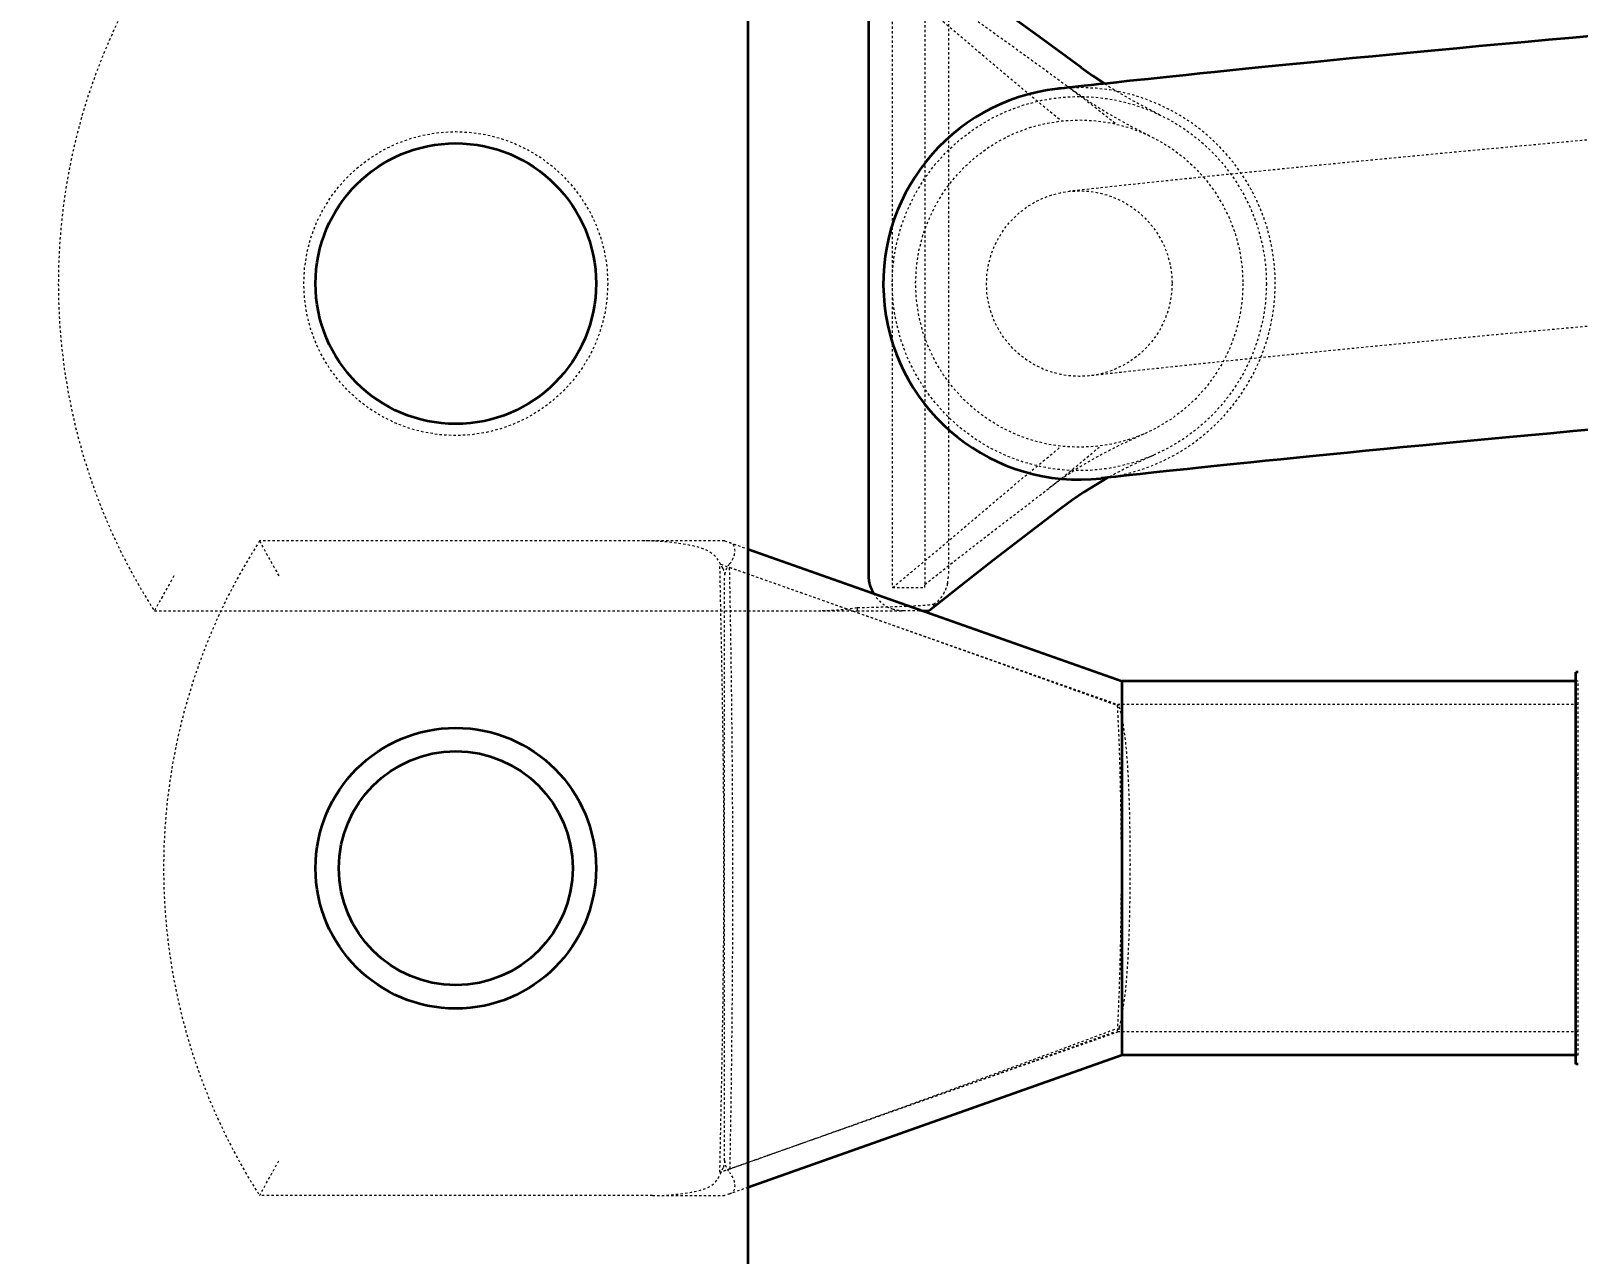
# Model space of a CAD drawing. Header units: millimetres. Extents: x -116965 to 323937, y 291661 to 566926.
# Drawn here: x -19705 to -19638.8, y 315176.2 to 315228.5 of the extents above; entities that cross this region are included whole.
import ezdxf

# ---------------------------------------------------------------- set-up
doc = ezdxf.new("R2010")
doc.units = ezdxf.units.MM
doc.header["$PDMODE"] = 35
doc.linetypes.add('DASHED', pattern=[0.75, 0.5, -0.25])
doc.layers.get('0').update_dxf_attribs({"lineweight": 18})
for name, color, linetype, lineweight in [('Dimensions(Schneider)', 7, 'Continuous', 18), ('Hidden Edges(Schneider)', 7, 'DASHED', 18), ('Visible Edges(Schneider)', 7, 'Continuous', 35)]:
    doc.layers.add(name, color=color, linetype=linetype, lineweight=lineweight)
doc.styles.add('schneder_1', font='micross.ttf')
doc.dimstyles.new('estilo_Schneider', dxfattribs={"dimscale": 4, "dimtxt": 3, "dimasz": 3, "dimexe": 2, "dimexo": 1, "dimgap": 0.3, "dimtad": 1, "dimtoh": 1, "dimrnd": 1e-08, "dimzin": 12, "dimtxsty": 'schneder_1', "dimblk": 'Filled-1', "dimcen": 0.09, "dimdle": 10, "dimclrd": 7, "dimclre": 7, "dimclrt": 7, "dimadec": 1, "dimazin": 3, "dimtfac": 0.5, "dimtdec": 3, "dimtmove": 0, "dimatfit": 3, "dimldrblk": 'Filled-1', "dimfxl": 1, "dimtolj": 1, "dimlwd": 25, "dimlwe": 25, "dimarcsym": 0})

# ---------------------------------------------------------------- blocks, each defined once
blk = doc.blocks.new('Filled-1')
at = {"color": 0}
for p, q in [((0, 0), (-1, 0.1667)), ((-1, 0.1667), (-1, -0.1667)), ((-1, 0), (0, 0)), ((-1, -0.1667), (0, 0))]:
    blk.add_line(p, q, dxfattribs=at)
at = {"color": 0, "flags": 128}
blk.add_lwpolyline([(-1, -0.1667), (0, 0), (-1, 0.1667), (-1, -0.1667)], dxfattribs=at)
at = {"color": 0}
blk.add_solid([(-1, -0.1667), (0, 0), (-1, 0.1667), (-1, -0.1667)], dxfattribs=at)
blk = doc.blocks.new('*D1984')
at = {"layer": 'Defpoints', "color": 0, "linetype": 'Continuous', "lineweight": -3, "transparency": 16777216}
for p in [(-19865.551, 315305.175), (-19602.799, 315305.175), (-19599.799, 315105.175)]:
    blk.add_point(p, dxfattribs=at)
at = {"layer": 'Dimensions(Schneider)', "color": 7, "linetype": 'Continuous', "lineweight": 25, "transparency": 16777216}
for p, q in [((-19606.799, 315305.175), (-19873.551, 315305.175)), ((-19865.551, 315117.175), (-19865.551, 315293.175)), ((-19603.799, 315105.175), (-19873.551, 315105.175))]:
    blk.add_line(p, q, dxfattribs=at)
at = {"layer": 'Dimensions(Schneider)', "color": 7, "linetype": 'Continuous', "lineweight": 25, "transparency": 16777216, "xscale": 12, "yscale": 12, "zscale": 12}
for p, rotation in [((-19865.551, 315305.175), 90), ((-19865.551, 315105.175), 270)]:
    blk.add_blockref('Filled-1', p, dxfattribs=dict(at, rotation=rotation))
at = {"layer": 'Dimensions(Schneider)', "color": 7, "linetype": 'Continuous', "lineweight": 25, "transparency": 16777216, "insert": (-19874.613, 315205.175), "char_height": 12, "attachment_point": 5, "rotation": 90, "style": 'schneder_1'}
blk.add_mtext('\\A1;200 (4M)', dxfattribs=at)

msp = doc.modelspace()

# ---------------------------------------------------------------- linework, layer by layer
at = {"layer": 'Hidden Edges(Schneider)', "ltscale": 0.136498}
msp.add_line((-19668.130312, 315230.675478), (-19668.130312, 315204.675477), dxfattribs=at)
at = {"layer": 'Hidden Edges(Schneider)', "ltscale": 0.135033}
msp.add_line((-19666.730311, 315230.532536), (-19666.730311, 315204.810527), dxfattribs=at)
at = {"layer": 'Hidden Edges(Schneider)', "ltscale": 0.131234}
for p, q in [((-19665.730311, 315230.175478), (-19665.730311, 315205.175478)), ((-19675.298825, 315180.175478), (-19675.298825, 315205.175478))]:
    msp.add_line(p, q, dxfattribs=at)
at = {"layer": 'Hidden Edges(Schneider)', "ltscale": 0.067915}
msp.add_line((-19678.734176, 315206.675478), (-19695.18935, 315206.675478), dxfattribs=at)
at = {"layer": 'Hidden Edges(Schneider)', "ltscale": 0.015362}
msp.add_line((-19675.298826, 315206.675477), (-19678.734176, 315206.675477), dxfattribs=at)
at = {"layer": 'Hidden Edges(Schneider)', "ltscale": 0.002088}
msp.add_line((-19675.298826, 315206.675477), (-19675.089275, 315206.601374), dxfattribs=at)
at = {"layer": 'Hidden Edges(Schneider)', "ltscale": 0.004629}
msp.add_line((-19675.298825, 315206.675478), (-19674.298825, 315206.322536), dxfattribs=at)
at = {"layer": 'Hidden Edges(Schneider)', "ltscale": 3.78582e-05}
msp.add_line((-19675.470336, 315205.675478), (-19675.503689, 315205.675478), dxfattribs=at)
at = {"layer": 'Hidden Edges(Schneider)', "ltscale": 0.001576}
for p, q in [((-19675.470335, 315205.675478), (-19675.087885, 315205.540428)), ((-19666.730311, 315204.675477), (-19666.730311, 315204.810527))]:
    msp.add_line(p, q, dxfattribs=at)
at = {"layer": 'Hidden Edges(Schneider)', "ltscale": 0.002507}
msp.add_line((-19675.470118, 315205.675478), (-19675.470335, 315205.675478), dxfattribs=at)
at = {"layer": 'Hidden Edges(Schneider)', "ltscale": 0.080297}
msp.add_line((-19675.470118, 315205.675478), (-19658.469132, 315199.67513), dxfattribs=at)
at = {"layer": 'Hidden Edges(Schneider)', "ltscale": 4.96941e-05}
msp.add_line((-19668.115968, 315204.675477), (-19668.130312, 315204.675477), dxfattribs=at)
at = {"layer": 'Hidden Edges(Schneider)', "ltscale": 0.005627}
msp.add_line((-19668.115968, 315204.675477), (-19666.730311, 315204.675477), dxfattribs=at)
at = {"layer": 'Hidden Edges(Schneider)', "ltscale": 0.15779}
msp.add_line((-19699.68935, 315203.675478), (-19669.630311, 315203.675478), dxfattribs=at)
at = {"layer": 'Hidden Edges(Schneider)', "ltscale": 0.000492627}
msp.add_line((-19669.630311, 315203.803981), (-19669.630311, 315203.675478), dxfattribs=at)
at = {"layer": 'Hidden Edges(Schneider)', "ltscale": 0.012885}
msp.add_line((-19669.630311, 315203.675478), (-19667.630311, 315203.675478), dxfattribs=at)
at = {"layer": 'Hidden Edges(Schneider)', "ltscale": 0.00263}
msp.add_line((-19666.969852, 315203.675478), (-19667.630311, 315203.675478), dxfattribs=at)
at = {"layer": 'Hidden Edges(Schneider)', "ltscale": 0.000641642}
msp.add_line((-19666.969852, 315203.675478), (-19666.798825, 315203.675478), dxfattribs=at)
at = {"layer": 'Hidden Edges(Schneider)', "ltscale": 0.000313334}
for p, q in [((-19638.798825, 315200.675478), (-19638.898825, 315200.675478)), ((-19638.798825, 315196.644228), (-19638.898825, 315196.644228)), ((-19638.798825, 315188.706728), (-19638.898825, 315188.706728)), ((-19638.798825, 315184.675478), (-19638.898825, 315184.675478))]:
    msp.add_line(p, q, dxfattribs=at)
at = {"layer": 'Hidden Edges(Schneider)', "ltscale": 0.13193}
msp.add_line((-19638.798825, 315184.675478), (-19638.798825, 315200.675478), dxfattribs=at)
at = {"layer": 'Hidden Edges(Schneider)', "ltscale": 0.081212}
msp.add_line((-19638.798825, 315199.675478), (-19658.471121, 315199.675478), dxfattribs=at)
at = {"layer": 'Hidden Edges(Schneider)', "ltscale": 0.081083}
msp.add_line((-19658.468993, 315185.675875), (-19675.470118, 315179.675478), dxfattribs=at)
at = {"layer": 'Hidden Edges(Schneider)', "ltscale": 0.081213}
msp.add_line((-19638.798825, 315185.675478), (-19658.471249, 315185.675478), dxfattribs=at)
at = {"layer": 'Hidden Edges(Schneider)', "ltscale": 3.31775e-05}
msp.add_line((-19675.471468, 315179.675478), (-19675.503689, 315179.675478), dxfattribs=at)
at = {"layer": 'Hidden Edges(Schneider)', "ltscale": 0.004522}
msp.add_line((-19675.471467, 315179.675478), (-19675.470118, 315179.675478), dxfattribs=at)
at = {"layer": 'Hidden Edges(Schneider)', "ltscale": 0.004363}
msp.add_line((-19674.298825, 315179.028419), (-19675.233371, 315178.698579), dxfattribs=at)
at = {"layer": 'Hidden Edges(Schneider)', "ltscale": 0.069351}
msp.add_line((-19678.386731, 315178.675478), (-19695.18935, 315178.675478), dxfattribs=at)
at = {"layer": 'Hidden Edges(Schneider)', "ltscale": 0.01389}
msp.add_line((-19678.38673, 315178.675478), (-19675.298826, 315178.675478), dxfattribs=at)
at = {"layer": 'Hidden Edges(Schneider)', "ltscale": 0.002087}
msp.add_line((-19675.089261, 315178.749477), (-19675.298826, 315178.675478), dxfattribs=at)
at = {"layer": 'Hidden Edges(Schneider)', "ltscale": 0.079251, "flags": 128}
for points in [[(-19660.983153, 315224.69888), (-19661.261334, 315224.926633), (-19661.531272, 315225.148559), (-19661.794359, 315225.365734), (-19662.051983, 315225.579238), (-19662.305521, 315225.790147), (-19662.556339, 315225.99954), (-19662.805798, 315226.20849), (-19663.055253, 315226.41807), (-19663.306054, 315226.629353), (-19663.559553, 315226.843407), (-19663.817103, 315227.0613), (-19664.080063, 315227.284094), (-19664.349804, 315227.512852), (-19664.62771, 315227.748633), (-19664.918399, 315227.995221), (-19665.227497, 315228.257225), (-19665.553055, 315228.532791), (-19665.892984, 315228.819926), (-19666.245201, 315229.116649), (-19666.60761, 315229.420989), (-19666.978084, 315229.730988), (-19667.354447, 315230.044694), (-19667.734471, 315230.360169), (-19668.115866, 315230.675478)], [(-19658.678774, 315185.652075), (-19659.311292, 315185.424322), (-19659.928166, 315185.202395), (-19660.532374, 315184.98522), (-19661.126909, 315184.771716), (-19661.714768, 315184.560805), (-19662.298953, 315184.351413), (-19662.88247, 315184.142463), (-19663.468329, 315183.932882), (-19664.059538, 315183.721598), (-19664.659111, 315183.507544), (-19665.270056, 315183.289652), (-19665.895385, 315183.066857), (-19666.538104, 315182.8381), (-19667.201213, 315182.602319), (-19667.895393, 315182.35573), (-19668.633665, 315182.093727), (-19669.41086, 315181.818162), (-19670.221369, 315181.531027), (-19671.059577, 315181.234304), (-19671.919874, 315180.929964), (-19672.796661, 315180.619966), (-19673.684351, 315180.30626), (-19674.577376, 315179.990786), (-19675.470194, 315179.675478)]]:
    msp.add_lwpolyline(points, dxfattribs=at)
at = {"layer": 'Hidden Edges(Schneider)', "ltscale": 0.079925, "flags": 128}
for points in [[(-19666.730311, 315230.532536), (-19666.263095, 315230.191945), (-19665.816122, 315229.867138), (-19665.388175, 315229.557032), (-19664.97803, 315229.26055), (-19664.584456, 315228.976614), (-19664.206214, 315228.70415), (-19663.842059, 315228.442088), (-19663.490735, 315228.189356), (-19663.150985, 315227.944885), (-19662.821547, 315227.707606), (-19662.50116, 315227.47645), (-19662.188568, 315227.250346), (-19661.882522, 315227.028222), (-19661.581782, 315226.809004), (-19661.285123, 315226.591615), (-19660.991333, 315226.37498), (-19660.699213, 315226.15802), (-19660.407569, 315225.939656), (-19660.115208, 315225.71881), (-19659.820932, 315225.494403), (-19659.523526, 315225.265356), (-19659.221761, 315225.030586), (-19658.914391, 315224.789008), (-19658.600164, 315224.539535)], [(-19675.068447, 315179.818419), (-19674.109916, 315180.15901), (-19673.196911, 315180.483818), (-19672.326421, 315180.793923), (-19671.495437, 315181.090405), (-19670.700957, 315181.374341), (-19669.939977, 315181.646805), (-19669.209499, 315181.908867), (-19668.506529, 315182.161599), (-19667.82807, 315182.40607), (-19667.171132, 315182.643348), (-19666.532723, 315182.874505), (-19665.909852, 315183.100609), (-19665.299517, 315183.322733), (-19664.698722, 315183.541952), (-19664.104451, 315183.75934), (-19663.513696, 315183.975975), (-19662.923431, 315184.192935), (-19662.330636, 315184.411299), (-19661.732287, 315184.632145), (-19661.125364, 315184.856552), (-19660.506853, 315185.085599), (-19659.873759, 315185.320369), (-19659.223081, 315185.561947), (-19658.551852, 315185.811421)]]:
    msp.add_lwpolyline(points, dxfattribs=at)
at = {"layer": 'Hidden Edges(Schneider)', "ltscale": 0.136987, "flags": 128}
msp.add_lwpolyline([(-19567.142365, 315227.644235), (-19569.039491, 315227.639848), (-19570.953591, 315227.626878), (-19572.88316, 315227.605592), (-19574.826768, 315227.576257), (-19576.782945, 315227.539217), (-19578.750241, 315227.494737), (-19580.72717, 315227.443048), (-19582.712243, 315227.384492), (-19584.703973, 315227.319299), (-19586.70089, 315227.247774), (-19588.701508, 315227.170221), (-19590.704339, 315227.08687), (-19592.707894, 315226.997987), (-19594.710667, 315226.903879), (-19596.71119, 315226.804849), (-19598.707917, 315226.701128), (-19600.699399, 315226.593019), (-19602.68409, 315226.480791), (-19604.660542, 315226.364709), (-19606.627209, 315226.245042), (-19608.582623, 315226.122095), (-19610.525258, 315225.996133), (-19612.453587, 315225.867426), (-19614.366143, 315225.736238), (-19616.261418, 315225.602876), (-19618.137887, 315225.467569), (-19619.994042, 315225.330621), (-19621.828378, 315225.192339), (-19623.639376, 315225.052911), (-19625.425551, 315224.912721), (-19627.185376, 315224.771959), (-19628.917344, 315224.630891), (-19630.619939, 315224.489862), (-19632.291653, 315224.349138), (-19633.930981, 315224.208948), (-19635.536397, 315224.069559), (-19637.106393, 315223.931314), (-19638.639462, 315223.794443), (-19640.134089, 315223.659212), (-19641.588767, 315223.525888), (-19643.00196, 315223.394815), (-19644.37218, 315223.266183), (-19645.697902, 315223.140298), (-19646.977599, 315223.017465), (-19648.209784, 315222.897951), (-19649.392922, 315222.781984), (-19650.525506, 315222.66987), (-19651.606009, 315222.561876), (-19652.632935, 315222.458269), (-19653.604758, 315222.359354), (-19654.519971, 315222.265398), (-19655.377038, 315222.176668), (-19656.174472, 315222.093431), (-19656.910737, 315222.015955), (-19657.584317, 315221.944505), (-19658.193705, 315221.879427), (-19658.737386, 315221.820909), (-19659.213841, 315221.769258), (-19659.621547, 315221.724779), (-19659.959004, 315221.6877), (-19660.225203, 315221.658289), (-19660.41838, 315221.636774), (-19660.536101, 315221.623613), (-19660.575879, 315221.61915)], dxfattribs=at)
at = {"layer": 'Hidden Edges(Schneider)', "ltscale": 0.025383, "flags": 128}
msp.add_lwpolyline([(-19660.646548, 315226.118724), (-19659.779209, 315225.508502), (-19658.888488, 315224.949692), (-19657.978773, 315224.436589), (-19657.054451, 315223.963489)], dxfattribs=at)
at = {"layer": 'Hidden Edges(Schneider)', "ltscale": 0.01734, "flags": 128}
msp.add_lwpolyline([(-19659.049759, 315226.226069), (-19658.455014, 315225.855566), (-19657.850007, 315225.505874), (-19656.615043, 315224.861776)], dxfattribs=at)
at = {"layer": 'Hidden Edges(Schneider)', "ltscale": 0.136205, "flags": 128}
msp.add_lwpolyline([(-19567.142365, 315219.706728), (-19569.003117, 315219.702417), (-19570.882619, 315219.689676), (-19572.779286, 315219.668733), (-19574.691556, 315219.639932), (-19576.617863, 315219.603426), (-19578.556607, 315219.559595), (-19580.506223, 315219.50863), (-19582.465184, 315219.450838), (-19584.431928, 315219.386484), (-19586.404889, 315219.315797), (-19588.382523, 315219.239122), (-19590.363305, 315219.156686), (-19592.34565, 315219.068758), (-19594.328034, 315218.975641), (-19596.30893, 315218.877565), (-19598.286774, 315218.774835), (-19600.26006, 315218.66768), (-19602.227223, 315218.556444), (-19604.186719, 315218.441354), (-19606.137059, 315218.322717), (-19608.076661, 315218.200761), (-19610.004018, 315218.075754), (-19611.917603, 315217.948038), (-19613.815892, 315217.817842), (-19615.69732, 315217.685434), (-19617.56038, 315217.551118), (-19619.403565, 315217.415125), (-19621.225312, 315217.277757), (-19623.024104, 315217.139322), (-19624.798434, 315217.000009), (-19626.546758, 315216.860162), (-19628.267548, 315216.720049), (-19629.95929, 315216.579935), (-19631.620448, 315216.44005), (-19633.249505, 315216.300737), (-19634.844945, 315216.162225), (-19636.405223, 315216.024858), (-19637.928841, 315215.888788), (-19639.414256, 315215.754396), (-19640.85995, 315215.621912), (-19642.264397, 315215.49164), (-19643.626092, 315215.363809), (-19644.943497, 315215.238763), (-19646.215089, 315215.116693), (-19647.439359, 315214.997903), (-19648.614772, 315214.8827), (-19649.739812, 315214.771349), (-19650.812953, 315214.664079), (-19651.832688, 315214.561235), (-19652.797482, 315214.463007), (-19653.705819, 315214.369775), (-19654.556172, 315214.281732), (-19655.347035, 315214.199144), (-19656.076873, 315214.122354), (-19656.744168, 315214.051591), (-19657.347415, 315213.987161), (-19657.885068, 315213.929292), (-19658.35563, 315213.878328), (-19658.757565, 315213.834459), (-19659.089358, 315213.79799), (-19659.348939, 315213.769304), (-19659.535096, 315213.74859), (-19659.647229, 315213.73604), (-19659.684747, 315213.731805)], dxfattribs=at)
at = {"layer": 'Hidden Edges(Schneider)', "ltscale": 0.029935, "flags": 128}
msp.add_lwpolyline([(-19657.354843, 315211.249221), (-19658.440771, 315210.749939), (-19659.505549, 315210.189496), (-19660.027321, 315209.88293), (-19660.540585, 315209.556988), (-19661.044264, 315209.210304), (-19661.537286, 315208.841513)], dxfattribs=at)
at = {"layer": 'Hidden Edges(Schneider)', "ltscale": 0.079252, "flags": 128}
for points in [[(-19668.115968, 315204.675477), (-19667.731585, 315204.993745), (-19667.345197, 315205.315035), (-19666.960736, 315205.636071), (-19666.582047, 315205.953553), (-19666.212892, 315206.264177), (-19665.85697, 315206.564618), (-19665.517934, 315206.851536), (-19665.199432, 315207.121583), (-19664.905131, 315207.371403), (-19664.638331, 315207.597993), (-19664.381831, 315207.815824), (-19664.124883, 315208.033911), (-19663.867231, 315208.252343), (-19663.608618, 315208.471225), (-19663.348788, 315208.690649), (-19663.087486, 315208.910712), (-19662.82451, 315209.131473), (-19662.562035, 315209.351016), (-19662.300778, 315209.56868), (-19662.039891, 315209.785126), (-19661.778532, 315210.001021), (-19661.515855, 315210.217031), (-19661.251012, 315210.433825), (-19660.983153, 315210.652076)], [(-19675.47043, 315205.675478), (-19674.570534, 315205.357211), (-19673.662316, 315205.03592), (-19672.75511, 315204.714885), (-19671.858286, 315204.397399), (-19670.981242, 315204.086778), (-19670.133399, 315203.786337), (-19669.32419, 315203.49942), (-19668.563048, 315203.229372), (-19667.859392, 315202.979553), (-19667.221588, 315202.75296), (-19666.608865, 315202.535128), (-19665.995869, 315202.317045), (-19665.382358, 315202.09861), (-19664.768087, 315201.87973), (-19664.152815, 315201.660306), (-19663.536293, 315201.440244), (-19662.918376, 315201.219482), (-19662.304448, 315200.999939), (-19661.696352, 315200.782275), (-19661.092243, 315200.565827), (-19660.490274, 315200.349932), (-19659.888601, 315200.133924), (-19659.285378, 315199.91713), (-19658.678774, 315199.69888)]]:
    msp.add_lwpolyline(points, dxfattribs=at)
at = {"layer": 'Hidden Edges(Schneider)', "ltscale": 0.078553, "flags": 128}
for points in [[(-19666.730311, 315204.810527), (-19666.310001, 315205.14588), (-19665.909157, 315205.463577), (-19665.526475, 315205.764955), (-19665.160637, 315206.05135), (-19664.810311, 315206.324094), (-19664.474146, 315206.584519), (-19664.150777, 315206.833952), (-19663.838822, 315207.073723), (-19663.536886, 315207.305153), (-19663.243567, 315207.529569), (-19662.957457, 315207.748297), (-19662.677153, 315207.962662), (-19662.401265, 315208.173991), (-19662.128418, 315208.383621), (-19661.857268, 315208.59289), (-19661.586496, 315208.803139), (-19661.314813, 315209.015718), (-19661.040954, 315209.231978), (-19660.763662, 315209.453271), (-19660.481679, 315209.680954), (-19660.193735, 315209.916378), (-19659.898542, 315210.160907), (-19659.594796, 315210.415905), (-19659.281194, 315210.682746)], [(-19675.087885, 315205.540428), (-19674.138564, 315205.205076), (-19673.239412, 315204.887378), (-19672.386679, 315204.586), (-19671.576611, 315204.299605), (-19670.805468, 315204.026861), (-19670.06951, 315203.766436), (-19669.36501, 315203.517003), (-19668.688247, 315203.277233), (-19668.035502, 315203.045802), (-19667.403068, 315202.821386), (-19666.78723, 315202.602658), (-19666.184279, 315202.388294), (-19665.590503, 315202.176964), (-19665.002171, 315201.967335), (-19664.415552, 315201.758068), (-19663.826896, 315201.547816), (-19663.23244, 315201.335237), (-19662.628416, 315201.118977), (-19662.011051, 315200.897684), (-19661.376573, 315200.670001), (-19660.721225, 315200.434577), (-19660.041253, 315200.190048), (-19659.332918, 315199.93505), (-19658.592505, 315199.668209)]]:
    msp.add_lwpolyline(points, dxfattribs=at)
at = {"layer": 'Hidden Edges(Schneider)', "ltscale": 0.013864, "flags": 128}
msp.add_lwpolyline([(-19656.958348, 315210.331183), (-19657.944136, 315209.879576), (-19658.908326, 315209.377869)], dxfattribs=at)
at = {"layer": 'Hidden Edges(Schneider)', "ltscale": 0.010357, "flags": 128}
for points in [[(-19694.354116, 315205.175478), (-19694.40633, 315205.267532), (-19694.458291, 315205.359366), (-19694.509851, 315205.450718), (-19694.560863, 315205.54132), (-19694.61117, 315205.630882), (-19694.660599, 315205.719087), (-19694.708998, 315205.805647), (-19694.756204, 315205.890272), (-19694.802009, 315205.972562), (-19694.846193, 315206.052108), (-19694.888589, 315206.128588), (-19694.929025, 315206.201672), (-19694.967334, 315206.271038), (-19695.003344, 315206.336353), (-19695.036747, 315206.39704), (-19695.067298, 315206.452625), (-19695.09484, 315206.502802), (-19695.119211, 315206.547263), (-19695.140263, 315206.585698), (-19695.157749, 315206.61766), (-19695.171472, 315206.642754), (-19695.181357, 315206.660845), (-19695.187342, 315206.671798), (-19695.189349, 315206.675477)], [(-19698.854116, 315205.175477), (-19698.90633, 315205.083423), (-19698.958291, 315204.991589), (-19699.009851, 315204.900237), (-19699.060866, 315204.809635), (-19699.111172, 315204.720074), (-19699.160601, 315204.631868), (-19699.208995, 315204.545308), (-19699.256205, 315204.460684), (-19699.302007, 315204.378393), (-19699.346193, 315204.298847), (-19699.388586, 315204.222368), (-19699.429025, 315204.149283), (-19699.467334, 315204.079917), (-19699.503342, 315204.014602), (-19699.536747, 315203.953915), (-19699.567298, 315203.89833), (-19699.59484, 315203.848153), (-19699.619214, 315203.803693), (-19699.640261, 315203.765257), (-19699.657752, 315203.733295), (-19699.671473, 315203.708201), (-19699.68136, 315203.69011), (-19699.687342, 315203.679157), (-19699.689349, 315203.675478)], [(-19695.189349, 315178.675478), (-19695.187342, 315178.679158), (-19695.181357, 315178.690111), (-19695.171472, 315178.708201), (-19695.157749, 315178.733295), (-19695.140263, 315178.765257), (-19695.119211, 315178.803693), (-19695.09484, 315178.848153), (-19695.067298, 315178.898331), (-19695.036747, 315178.953916), (-19695.003344, 315179.014602), (-19694.967334, 315179.079917), (-19694.929025, 315179.149282), (-19694.888589, 315179.222367), (-19694.846193, 315179.298846), (-19694.802009, 315179.378394), (-19694.756204, 315179.460684), (-19694.708998, 315179.545308), (-19694.660599, 315179.631869), (-19694.61117, 315179.720074), (-19694.560863, 315179.809635), (-19694.509851, 315179.900238), (-19694.458291, 315179.991589), (-19694.40633, 315180.083424), (-19694.354116, 315180.175478)]]:
    msp.add_lwpolyline(points, dxfattribs=at)
at = {"layer": 'Hidden Edges(Schneider)', "ltscale": 0.016651, "flags": 128}
msp.add_lwpolyline([(-19675.377447, 315205.496406), (-19675.433077, 315205.605202), (-19675.488769, 315205.708024), (-19675.546188, 315205.804658), (-19675.607223, 315205.89524), (-19675.679588, 315205.986528), (-19675.770573, 315206.078718), (-19675.885794, 315206.168539), (-19676.023299, 315206.24913), (-19676.171014, 315206.315124), (-19676.325516, 315206.369793), (-19676.484408, 315206.415975), (-19676.64695, 315206.45592), (-19676.811175, 315206.490786), (-19676.977493, 315206.521783), (-19677.148015, 315206.549845), (-19677.3214, 315206.575014), (-19677.496309, 315206.59733), (-19677.671394, 315206.616831), (-19677.845356, 315206.633558), (-19678.020891, 315206.647777), (-19678.199164, 315206.659405), (-19678.378553, 315206.668117), (-19678.557429, 315206.673582), (-19678.734176, 315206.675477)], dxfattribs=at)
at = {"layer": 'Hidden Edges(Schneider)', "ltscale": 0.005951, "flags": 128}
msp.add_lwpolyline([(-19675.086972, 315205.689363), (-19675.051004, 315205.735581), (-19675.01806, 315205.7828), (-19674.988126, 315205.83081), (-19674.961194, 315205.879397), (-19674.93725, 315205.928354), (-19674.916281, 315205.977468), (-19674.898369, 315206.026268), (-19674.88358, 315206.074374), (-19674.871916, 315206.121585), (-19674.863386, 315206.1677), (-19674.857988, 315206.212521), (-19674.85573, 315206.255839), (-19674.856631, 315206.297314), (-19674.860744, 315206.336756), (-19674.868128, 315206.374071), (-19674.878837, 315206.409168), (-19674.89293, 315206.441953), (-19674.910466, 315206.472332), (-19674.931459, 315206.500151), (-19674.955973, 315206.525412), (-19674.98408, 315206.548147), (-19675.01568, 315206.568313), (-19675.050735, 315206.586001), (-19675.089275, 315206.601374)], dxfattribs=at)
at = {"layer": 'Hidden Edges(Schneider)', "ltscale": 0.136498, "flags": 128}
msp.add_lwpolyline([(-19675.50369, 315179.675478), (-19675.480782, 315180.754629), (-19675.458381, 315181.826743), (-19675.436775, 315182.896513), (-19675.416266, 315183.968633), (-19675.397145, 315185.047799), (-19675.37971, 315186.138706), (-19675.364253, 315187.246046), (-19675.351223, 315188.361324), (-19675.341086, 315189.460431), (-19675.333857, 315190.546836), (-19675.329544, 315191.624999), (-19675.328149, 315192.69938), (-19675.329677, 315193.774441), (-19675.334133, 315194.854644), (-19675.34152, 315195.944449), (-19675.351843, 315197.048315), (-19675.364992, 315198.16244), (-19675.380415, 315199.259641), (-19675.397784, 315200.341329), (-19675.416812, 315201.412029), (-19675.437204, 315202.476268), (-19675.458676, 315203.538573), (-19675.480933, 315204.603467), (-19675.50369, 315205.675478)], dxfattribs=at)
at = {"layer": 'Hidden Edges(Schneider)', "ltscale": 0.001288, "flags": 128}
for points in [[(-19675.377447, 315205.496406), (-19675.371208, 315205.483723), (-19675.365202, 315205.470955), (-19675.359434, 315205.458105), (-19675.353908, 315205.445173), (-19675.348625, 315205.43216), (-19675.343587, 315205.419068), (-19675.338802, 315205.405898), (-19675.334269, 315205.392649), (-19675.329995, 315205.379324), (-19675.32598, 315205.365922), (-19675.322229, 315205.352445), (-19675.318746, 315205.338895), (-19675.315534, 315205.325272), (-19675.312604, 315205.311627), (-19675.309963, 315205.297985), (-19675.307605, 315205.284347), (-19675.305533, 315205.270715), (-19675.303742, 315205.257087), (-19675.302231, 315205.243466), (-19675.301, 315205.229852), (-19675.300044, 315205.216246), (-19675.299365, 315205.202646), (-19675.29896, 315205.189056), (-19675.298824, 315205.175478)], [(-19665.765045, 315204.854549), (-19665.762325, 315204.867233), (-19665.759702, 315204.88), (-19665.757178, 315204.892851), (-19665.754756, 315204.905783), (-19665.752437, 315204.918795), (-19665.750223, 315204.931887), (-19665.748115, 315204.945057), (-19665.746116, 315204.958306), (-19665.744227, 315204.971631), (-19665.742451, 315204.985033), (-19665.740787, 315204.998511), (-19665.73924, 315205.01206), (-19665.737809, 315205.025683), (-19665.736503, 315205.039328), (-19665.735322, 315205.05297), (-19665.734267, 315205.066608), (-19665.733337, 315205.080241), (-19665.732532, 315205.093869), (-19665.731852, 315205.107489), (-19665.731296, 315205.121103), (-19665.730864, 315205.13471), (-19665.730556, 315205.148309), (-19665.730372, 315205.161899), (-19665.730311, 315205.175477)]]:
    msp.add_lwpolyline(points, dxfattribs=at)
at = {"layer": 'Hidden Edges(Schneider)', "ltscale": 0.002281, "flags": 128}
msp.add_lwpolyline([(-19675.086972, 315205.689363), (-19675.10169, 315205.671115), (-19675.116073, 315205.652594), (-19675.130102, 315205.633805), (-19675.143749, 315205.61475), (-19675.156993, 315205.595431), (-19675.169811, 315205.575852), (-19675.182199, 315205.555982), (-19675.194153, 315205.535786), (-19675.205638, 315205.515268), (-19675.216619, 315205.494435), (-19675.227067, 315205.473297), (-19675.236944, 315205.451853), (-19675.246219, 315205.430114), (-19675.254859, 315205.408084), (-19675.262827, 315205.385771), (-19675.270094, 315205.363178), (-19675.276622, 315205.340314), (-19675.282382, 315205.317182), (-19675.287334, 315205.29381), (-19675.291426, 315205.270324), (-19675.294637, 315205.246742), (-19675.296952, 315205.223069), (-19675.298354, 315205.199313), (-19675.298826, 315205.175478)], dxfattribs=at)
at = {"layer": 'Hidden Edges(Schneider)', "ltscale": 0.135033, "flags": 128}
msp.add_lwpolyline([(-19675.068447, 315179.818419), (-19675.053503, 315180.63499), (-19675.039069, 315181.472396), (-19675.025265, 315182.330862), (-19675.012209, 315183.210611), (-19675.000016, 315184.111867), (-19674.98881, 315185.034856), (-19674.978706, 315185.979801), (-19674.969823, 315186.946927), (-19674.962279, 315187.936458), (-19674.956197, 315188.948618), (-19674.951689, 315189.983631), (-19674.948878, 315191.041722), (-19674.947881, 315192.123115), (-19674.948816, 315193.228034), (-19674.951803, 315194.356702), (-19674.95696, 315195.509347), (-19674.964406, 315196.686189), (-19674.974257, 315197.887455), (-19674.986636, 315199.113369), (-19675.001656, 315200.364153), (-19675.019442, 315201.640034), (-19675.040025, 315202.937837), (-19675.063013, 315204.242821), (-19675.087885, 315205.540428)], dxfattribs=at)
at = {"layer": 'Hidden Edges(Schneider)', "ltscale": 0.005999, "flags": 128}
msp.add_lwpolyline([(-19665.765045, 315204.854549), (-19665.776035, 315204.807945), (-19665.788316, 315204.762378), (-19665.801818, 315204.717871), (-19665.816469, 315204.674435), (-19665.832199, 315204.63209), (-19665.848936, 315204.590848), (-19665.866609, 315204.55073), (-19665.885149, 315204.511751), (-19665.90449, 315204.473911), (-19665.925295, 315204.43605), (-19665.947974, 315204.397574), (-19665.972455, 315204.358731), (-19665.998667, 315204.319764), (-19666.026541, 315204.280918), (-19666.056004, 315204.242438), (-19666.086986, 315204.204567), (-19666.119415, 315204.167555), (-19666.152039, 315204.13271), (-19666.183852, 315204.100784), (-19666.21485, 315204.071463), (-19666.245033, 315204.044448), (-19666.274394, 315204.019526), (-19666.302981, 315203.996471), (-19666.330874, 315203.975056)], dxfattribs=at)
at = {"layer": 'Hidden Edges(Schneider)', "ltscale": 0.00472, "flags": 128}
msp.add_lwpolyline([(-19668.930753, 315204.427932), (-19668.907494, 315204.388839), (-19668.882608, 315204.349809), (-19668.85621, 315204.311145), (-19668.828343, 315204.272955), (-19668.799049, 315204.235342), (-19668.768365, 315204.198409), (-19668.73633, 315204.162253), (-19668.702985, 315204.126981), (-19668.668376, 315204.092696), (-19668.63268, 315204.059602), (-19668.596044, 315204.027787), (-19668.558576, 315203.997303), (-19668.520387, 315203.96819), (-19668.481587, 315203.940497), (-19668.442285, 315203.914271), (-19668.402593, 315203.889561), (-19668.362711, 315203.86644), (-19668.322909, 315203.844953), (-19668.283332, 315203.825086), (-19668.244127, 315203.806818), (-19668.205582, 315203.790177), (-19668.167955, 315203.775144), (-19668.13137, 315203.76164), (-19668.095948, 315203.749581)], dxfattribs=at)
at = {"layer": 'Hidden Edges(Schneider)', "ltscale": 0.007016, "flags": 128}
msp.add_lwpolyline([(-19669.630241, 315203.803874), (-19669.695638, 315203.793877), (-19669.761393, 315203.784293), (-19669.827434, 315203.775121), (-19669.893687, 315203.766361), (-19669.960079, 315203.758009), (-19670.026537, 315203.750063), (-19670.092986, 315203.742519), (-19670.159356, 315203.735379), (-19670.225571, 315203.728638), (-19670.291559, 315203.722294), (-19670.357352, 315203.716338), (-19670.423613, 315203.710724), (-19670.490397, 315203.705452), (-19670.557615, 315203.700548), (-19670.625178, 315203.696025), (-19670.692998, 315203.691903), (-19670.760986, 315203.6882), (-19670.829054, 315203.684932), (-19670.897113, 315203.682118), (-19670.965074, 315203.679775), (-19671.03285, 315203.677922), (-19671.100351, 315203.676575), (-19671.167489, 315203.675755), (-19671.234176, 315203.675478)], dxfattribs=at)
at = {"layer": 'Hidden Edges(Schneider)', "ltscale": 0.020377, "flags": 128}
msp.add_lwpolyline([(-19666.330874, 315203.975056), (-19666.350815, 315203.96546), (-19666.384356, 315203.956149), (-19666.431071, 315203.947111), (-19666.490534, 315203.938337), (-19666.56232, 315203.929821), (-19666.646005, 315203.92155), (-19666.741161, 315203.913518), (-19666.847364, 315203.905714), (-19666.964188, 315203.89813), (-19667.091207, 315203.890756), (-19667.227996, 315203.883582), (-19667.37413, 315203.876601), (-19667.529183, 315203.869801), (-19667.692737, 315203.863173), (-19667.864301, 315203.856691), (-19668.043066, 315203.850339), (-19668.228182, 315203.844121), (-19668.418796, 315203.838032), (-19668.614059, 315203.832064), (-19668.813119, 315203.826221), (-19669.015125, 315203.820492), (-19669.219226, 315203.814879), (-19669.424572, 315203.809377), (-19669.630311, 315203.803981)], dxfattribs=at)
at = {"layer": 'Hidden Edges(Schneider)', "ltscale": 0.002088, "flags": 128}
msp.add_lwpolyline([(-19667.630311, 315203.675478), (-19667.652004, 315203.675636), (-19667.673655, 315203.676103), (-19667.695263, 315203.676885), (-19667.716823, 315203.677975), (-19667.738332, 315203.679372), (-19667.759773, 315203.681074), (-19667.780978, 315203.683062), (-19667.801895, 315203.685323), (-19667.822519, 315203.687843), (-19667.842848, 315203.690611), (-19667.862879, 315203.693617), (-19667.882607, 315203.696848), (-19667.902029, 315203.700293), (-19667.921142, 315203.703941), (-19667.939943, 315203.707782), (-19667.958428, 315203.711804), (-19667.976598, 315203.715995), (-19667.994483, 315203.720356), (-19668.012092, 315203.724876), (-19668.029424, 315203.729549), (-19668.046476, 315203.734365), (-19668.063249, 315203.739315), (-19668.07974, 315203.744388), (-19668.095948, 315203.749581)], dxfattribs=at)
at = {"layer": 'Hidden Edges(Schneider)', "ltscale": 0.001457, "flags": 128}
msp.add_lwpolyline([(-19666.330874, 315203.975056), (-19666.338441, 315203.961323), (-19666.346182, 315203.947686), (-19666.354095, 315203.934148), (-19666.362178, 315203.920713), (-19666.370429, 315203.907378), (-19666.378847, 315203.894149), (-19666.387429, 315203.881021), (-19666.396175, 315203.868004), (-19666.405082, 315203.855093), (-19666.414148, 315203.842293), (-19666.423373, 315203.829604), (-19666.432753, 315203.817027), (-19666.442289, 315203.804565), (-19666.451976, 315203.792218), (-19666.461815, 315203.779989), (-19666.471802, 315203.76788), (-19666.481938, 315203.755892), (-19666.492219, 315203.744026), (-19666.502643, 315203.732281), (-19666.513211, 315203.720666), (-19666.523918, 315203.709174), (-19666.534764, 315203.697811), (-19666.545748, 315203.686579), (-19666.556866, 315203.675478)], dxfattribs=at)
at = {"layer": 'Hidden Edges(Schneider)', "ltscale": 0.00687, "flags": 128}
msp.add_lwpolyline([(-19658.495329, 315199.632828), (-19658.492979, 315199.640212), (-19658.490658, 315199.646892), (-19658.488368, 315199.652874), (-19658.486108, 315199.658155), (-19658.483879, 315199.662738), (-19658.481681, 315199.666614), (-19658.479515, 315199.669793), (-19658.477381, 315199.672267), (-19658.47528, 315199.674041), (-19658.473212, 315199.675112), (-19658.471178, 315199.675479), (-19658.469178, 315199.67514), (-19658.467212, 315199.674101), (-19658.465281, 315199.672356), (-19658.463386, 315199.669907), (-19658.461526, 315199.66675), (-19658.459702, 315199.662893), (-19658.457915, 315199.658327), (-19658.456166, 315199.653053), (-19658.454454, 315199.647076), (-19658.452781, 315199.640391), (-19658.451145, 315199.633), (-19658.449549, 315199.624898), (-19658.447991, 315199.616091)], dxfattribs=at)
at = {"layer": 'Hidden Edges(Schneider)', "ltscale": 0.107271, "flags": 128}
msp.add_lwpolyline([(-19658.495327, 315185.718167), (-19658.486199, 315185.863278), (-19658.473002, 315186.108798), (-19658.456567, 315186.452186), (-19658.437893, 315186.887345), (-19658.418046, 315187.407227), (-19658.398037, 315188.00608), (-19658.379006, 315188.674275), (-19658.361968, 315189.400057), (-19658.34772, 315190.175259), (-19658.337061, 315190.988755), (-19658.330485, 315191.824989), (-19658.328219, 315192.674329), (-19658.33046, 315193.525722), (-19658.337079, 315194.362227), (-19658.347703, 315195.173712), (-19658.361931, 315195.950351), (-19658.379011, 315196.676803), (-19658.398012, 315197.343581), (-19658.418021, 315197.942969), (-19658.437889, 315198.463666), (-19658.45653, 315198.898137), (-19658.47297, 315199.241469), (-19658.486203, 315199.487739), (-19658.495329, 315199.632828)], dxfattribs=at)
at = {"layer": 'Hidden Edges(Schneider)', "ltscale": 0.007948, "flags": 128}
msp.add_lwpolyline([(-19658.298826, 315199.101734), (-19658.305432, 315199.133413), (-19658.312032, 315199.164226), (-19658.318623, 315199.194171), (-19658.325198, 315199.223246), (-19658.331756, 315199.251439), (-19658.338289, 315199.278746), (-19658.344793, 315199.30516), (-19658.351266, 315199.330683), (-19658.357703, 315199.355309), (-19658.364101, 315199.379041), (-19658.370457, 315199.401872), (-19658.376768, 315199.423804), (-19658.38303, 315199.444835), (-19658.389242, 315199.46496), (-19658.395399, 315199.484181), (-19658.401499, 315199.502494), (-19658.407541, 315199.519896), (-19658.413522, 315199.536388), (-19658.419437, 315199.551966), (-19658.425288, 315199.566629), (-19658.431069, 315199.580376), (-19658.436782, 315199.593203), (-19658.442424, 315199.605107), (-19658.447991, 315199.616091)], dxfattribs=at)
at = {"layer": 'Hidden Edges(Schneider)', "ltscale": 0.065899, "flags": 128}
msp.add_lwpolyline([(-19658.298826, 315186.387467), (-19658.243794, 315186.707337), (-19658.191174, 315187.081017), (-19658.142703, 315187.505414), (-19658.09949, 315187.976443), (-19658.061967, 315188.490257), (-19658.03028, 315189.040561), (-19658.004169, 315189.623245), (-19657.983313, 315190.234424), (-19657.967451, 315190.869013), (-19657.956406, 315191.518387), (-19657.94995, 315192.177637), (-19657.947954, 315192.842266), (-19657.950402, 315193.506837), (-19657.957315, 315194.16223), (-19657.968786, 315194.803435), (-19657.98502, 315195.426079), (-19658.006296, 315196.025315), (-19658.032775, 315196.593021), (-19658.064688, 315197.124702), (-19658.102229, 315197.616812), (-19658.145323, 315198.06504), (-19658.19326, 315198.463662), (-19658.244973, 315198.810015), (-19658.298826, 315199.101734)], dxfattribs=at)
at = {"layer": 'Hidden Edges(Schneider)', "ltscale": 0.00646, "flags": 128}
msp.add_lwpolyline([(-19658.426251, 315185.858129), (-19658.421305, 315185.873394), (-19658.416315, 315185.889259), (-19658.411284, 315185.905723), (-19658.406212, 315185.922785), (-19658.401101, 315185.940443), (-19658.395953, 315185.958697), (-19658.390767, 315185.977543), (-19658.385548, 315185.996982), (-19658.380294, 315186.017013), (-19658.375011, 315186.037633), (-19658.369698, 315186.058841), (-19658.364356, 315186.080636), (-19658.358989, 315186.103017), (-19658.353599, 315186.125982), (-19658.348185, 315186.14953), (-19658.342752, 315186.173659), (-19658.337302, 315186.198369), (-19658.331835, 315186.223656), (-19658.326355, 315186.249522), (-19658.320863, 315186.275964), (-19658.315362, 315186.302981), (-19658.309854, 315186.330571), (-19658.30434, 315186.358734), (-19658.298826, 315186.387467)], dxfattribs=at)
at = {"layer": 'Hidden Edges(Schneider)', "ltscale": 0.00339, "flags": 128}
msp.add_lwpolyline([(-19658.469115, 315185.675833), (-19658.470178, 315185.675567), (-19658.471245, 315185.675478), (-19658.472313, 315185.675566), (-19658.473386, 315185.67583), (-19658.47446, 315185.676271), (-19658.475537, 315185.676888), (-19658.476617, 315185.677683), (-19658.477699, 315185.678654), (-19658.478784, 315185.679801), (-19658.479871, 315185.681125), (-19658.480961, 315185.682625), (-19658.482054, 315185.684302), (-19658.483148, 315185.686155), (-19658.484245, 315185.688184), (-19658.485343, 315185.69039), (-19658.486444, 315185.692772), (-19658.487548, 315185.69533), (-19658.488653, 315185.698064), (-19658.489761, 315185.700974), (-19658.490869, 315185.704061), (-19658.491982, 315185.707323), (-19658.493095, 315185.710762), (-19658.49421, 315185.714376), (-19658.495327, 315185.718167)], dxfattribs=at)
at = {"layer": 'Hidden Edges(Schneider)', "ltscale": 0.006235, "flags": 128}
msp.add_lwpolyline([(-19658.426251, 315185.858129), (-19658.427882, 315185.84394), (-19658.429527, 315185.830315), (-19658.431187, 315185.817254), (-19658.432862, 315185.804759), (-19658.434552, 315185.792832), (-19658.436257, 315185.781475), (-19658.437976, 315185.770686), (-19658.439709, 315185.76047), (-19658.441457, 315185.750826), (-19658.443219, 315185.741756), (-19658.444994, 315185.733264), (-19658.446782, 315185.725355), (-19658.448582, 315185.718028), (-19658.450393, 315185.711285), (-19658.452217, 315185.705123), (-19658.454052, 315185.699544), (-19658.455897, 315185.694546), (-19658.457754, 315185.69013), (-19658.459622, 315185.686295), (-19658.461501, 315185.683042), (-19658.463389, 315185.680368), (-19658.465288, 315185.678276), (-19658.467197, 315185.676765), (-19658.469115, 315185.675833)], dxfattribs=at)
at = {"layer": 'Hidden Edges(Schneider)', "ltscale": 0.015662, "flags": 128}
msp.add_lwpolyline([(-19678.38673, 315178.675478), (-19678.210248, 315178.677395), (-19678.036553, 315178.682768), (-19677.86292, 315178.691278), (-19677.689611, 315178.702756), (-19677.517795, 315178.717027), (-19677.348642, 315178.733917), (-19677.183322, 315178.753253), (-19677.023007, 315178.774859), (-19676.868867, 315178.798563), (-19676.722073, 315178.824189), (-19676.583795, 315178.851563), (-19676.454062, 315178.880791), (-19676.326668, 315178.913865), (-19676.202411, 315178.951794), (-19676.081936, 315178.996181), (-19675.967066, 315179.04891), (-19675.860488, 315179.11188), (-19675.764844, 315179.186388), (-19675.681693, 315179.27209), (-19675.608291, 315179.370408), (-19675.54279, 315179.480084), (-19675.482148, 315179.600507), (-19675.423118, 315179.73133), (-19675.36246, 315179.872204)], dxfattribs=at)
at = {"layer": 'Hidden Edges(Schneider)', "ltscale": 0.001667, "flags": 128}
msp.add_lwpolyline([(-19675.068447, 315179.818419), (-19675.085165, 315179.812502), (-19675.10189, 315179.806582), (-19675.118622, 315179.800658), (-19675.135359, 315179.794731), (-19675.152103, 315179.7888), (-19675.168855, 315179.782867), (-19675.185611, 315179.77693), (-19675.202374, 315179.77099), (-19675.219144, 315179.765046), (-19675.235919, 315179.759099), (-19675.252704, 315179.753148), (-19675.269491, 315179.747195), (-19675.286288, 315179.741238), (-19675.303089, 315179.735277), (-19675.319897, 315179.729313), (-19675.336713, 315179.723345), (-19675.353534, 315179.717374), (-19675.370364, 315179.7114), (-19675.387198, 315179.705422), (-19675.404038, 315179.69944), (-19675.420887, 315179.693455), (-19675.437741, 315179.687466), (-19675.454602, 315179.681474), (-19675.471467, 315179.675478)], dxfattribs=at)
at = {"layer": 'Hidden Edges(Schneider)', "ltscale": 0.001198, "flags": 128}
msp.add_lwpolyline([(-19675.298826, 315180.175478), (-19675.298943, 315180.16221), (-19675.299293, 315180.148985), (-19675.29988, 315180.135803), (-19675.300695, 315180.122664), (-19675.301742, 315180.109568), (-19675.303017, 315180.096516), (-19675.304522, 315180.083509), (-19675.30625, 315180.070546), (-19675.308205, 315180.057629), (-19675.310385, 315180.044757), (-19675.312783, 315180.031931), (-19675.315406, 315180.019152), (-19675.318245, 315180.00642), (-19675.321302, 315179.993738), (-19675.324566, 315179.981142), (-19675.32803, 315179.968645), (-19675.33169, 315179.956246), (-19675.33554, 315179.943946), (-19675.339579, 315179.931744), (-19675.343801, 315179.919641), (-19675.348205, 315179.907635), (-19675.352785, 315179.895727), (-19675.357539, 315179.883917), (-19675.36246, 315179.872204)], dxfattribs=at)
at = {"layer": 'Hidden Edges(Schneider)', "ltscale": 0.002282, "flags": 128}
msp.add_lwpolyline([(-19675.298826, 315180.175478), (-19675.298368, 315180.151994), (-19675.297007, 315180.12857), (-19675.294754, 315180.105208), (-19675.291623, 315180.081913), (-19675.28763, 315180.058691), (-19675.282811, 315180.035642), (-19675.277206, 315180.012842), (-19675.270852, 315179.990297), (-19675.263781, 315179.968014), (-19675.25602, 315179.945998), (-19675.247604, 315179.924255), (-19675.238568, 315179.902791), (-19675.228938, 315179.881613), (-19675.218751, 315179.860725), (-19675.208036, 315179.840134), (-19675.196828, 315179.819847), (-19675.185096, 315179.799769), (-19675.172777, 315179.779768), (-19675.159876, 315179.759846), (-19675.146403, 315179.740007), (-19675.132362, 315179.720253), (-19675.117764, 315179.700586), (-19675.102615, 315179.681011), (-19675.086922, 315179.661529)], dxfattribs=at)
at = {"layer": 'Hidden Edges(Schneider)', "ltscale": 0.005953, "flags": 128}
msp.add_lwpolyline([(-19675.089261, 315178.749477), (-19675.050699, 315178.764837), (-19675.015714, 315178.782461), (-19674.984249, 315178.802477), (-19674.956259, 315178.825009), (-19674.931695, 315178.850186), (-19674.910604, 315178.877979), (-19674.893033, 315178.908237), (-19674.878904, 315178.940906), (-19674.868151, 315178.975936), (-19674.860701, 315179.013272), (-19674.85649, 315179.052817), (-19674.855491, 315179.094276), (-19674.857685, 315179.137457), (-19674.863052, 315179.182185), (-19674.871573, 315179.228286), (-19674.883229, 315179.275583), (-19674.897992, 315179.323825), (-19674.915838, 315179.372612), (-19674.936778, 315179.421711), (-19674.960822, 315179.470895), (-19674.987904, 315179.519784), (-19675.017943, 315179.567987), (-19675.050947, 315179.615303), (-19675.086922, 315179.661529)], dxfattribs=at)
at = {"layer": 'Hidden Edges(Schneider)', "ltscale": 0.13193}
msp.add_circle((-19660.130311, 315217.675478), 8, dxfattribs=at)
at = {"layer": 'Hidden Edges(Schneider)', "ltscale": 0.153919}
msp.add_circle((-19660.130311, 315217.675478), 7, dxfattribs=at)
at = {"layer": 'Hidden Edges(Schneider)', "ltscale": 0.142925}
msp.add_circle((-19686.798825, 315217.675478), 6.5, dxfattribs=at)
at = {"layer": 'Hidden Edges(Schneider)', "ltscale": 0.1309}
msp.add_circle((-19660.130311, 315217.675478), 3.96875, dxfattribs=at)
at = {"layer": 'Hidden Edges(Schneider)', "ltscale": 0.155284}
for centre in [(-19677.896759, 315217.675478), (-19673.396759, 315192.675478)]:
    msp.add_arc(centre, 25.902066, 147.28249231, 212.71750769, dxfattribs=at)
at = {"layer": 'Hidden Edges(Schneider)', "ltscale": 0.13823}
msp.add_arc((-19660.130311, 315217.675478), 8.382, 276.4461538, 96.44615465, dxfattribs=at)
at = {"layer": 'Visible Edges(Schneider)'}
for p, q in [((-19674.298825, 315156.675478), (-19674.298825, 315405.175478)), ((-19669.130311, 315205.175478), (-19669.130311, 315230.175478)), ((-19674.298825, 315206.322536), (-19658.298825, 315200.675478)), ((-19666.798825, 315203.675478), (-19666.546472, 315203.675478)), ((-19638.898825, 315184.293478), (-19638.898825, 315201.057478)), ((-19638.798825, 315201.057478), (-19638.898825, 315201.057478)), ((-19658.298825, 315200.617142), (-19658.298825, 315200.675478)), ((-19638.898825, 315200.675478), (-19658.298825, 315200.675478)), ((-19658.298825, 315200.019771), (-19658.298825, 315200.617142)), ((-19658.298825, 315185.489179), (-19658.298825, 315200.019771)), ((-19658.298825, 315184.86714), (-19658.298825, 315185.489179)), ((-19658.298825, 315184.675478), (-19674.298825, 315179.028419)), ((-19658.298825, 315184.675478), (-19658.298825, 315184.86714)), ((-19638.898825, 315184.675478), (-19658.298825, 315184.675478)), ((-19638.798825, 315184.293478), (-19638.898825, 315184.293478))]:
    msp.add_line(p, q, dxfattribs=at)
at = {"layer": 'Visible Edges(Schneider)', "flags": 128}
for points in [[(-19660.048237, 315226.919987), (-19661.701664, 315228.132421), (-19663.353384, 315229.322441), (-19664.986779, 315230.501019), (-19666.599066, 315231.675478)], [(-19637.978652, 315228.284418), (-19639.027427, 315228.190614), (-19640.058139, 315228.097536), (-19641.070311, 315228.005334), (-19642.063449, 315227.914087), (-19643.037064, 315227.823907), (-19643.990691, 315227.734834), (-19644.923823, 315227.646982), (-19645.836003, 315227.560426), (-19646.726725, 315227.475244), (-19647.595513, 315227.391588), (-19648.44189, 315227.309457), (-19649.265359, 315227.229005), (-19650.065444, 315227.150308), (-19650.841658, 315227.073442), (-19651.593516, 315226.998483), (-19652.32054, 315226.925546), (-19653.022235, 315226.854669), (-19653.698123, 315226.786005), (-19654.347718, 315226.719629), (-19654.970544, 315226.65558), (-19655.566094, 315226.594011), (-19656.133902, 315226.534959), (-19656.673482, 315226.47854), (-19657.184346, 315226.424829), (-19657.665999, 315226.373903), (-19658.117974, 315226.325876), (-19658.539775, 315226.280862), (-19658.931096, 315226.238863), (-19659.291766, 315226.199953), (-19659.621156, 315226.164247), (-19659.918626, 315226.13186), (-19660.183509, 315226.102869), (-19660.415185, 315226.077386), (-19660.612986, 315226.055566), (-19660.776275, 315226.037447), (-19660.904401, 315226.02318), (-19660.996726, 315226.01288), (-19661.052592, 315226.006586), (-19661.071351, 315226.004488)], [(-19660.048237, 315226.919987), (-19659.553834, 315226.564034), (-19659.049759, 315226.226069)], [(-19638.005326, 315211.450807), (-19639.001839, 315211.360437), (-19639.980271, 315211.270982), (-19640.940144, 315211.182481), (-19641.881001, 315211.09501), (-19642.802365, 315211.008646), (-19643.703769, 315210.923502), (-19644.584725, 315210.839693), (-19645.444777, 315210.757219), (-19646.283448, 315210.676233), (-19647.10027, 315210.596773), (-19647.894776, 315210.518991), (-19648.66648, 315210.442888), (-19649.414923, 315210.368616), (-19650.13964, 315210.296213), (-19650.840142, 315210.225832), (-19651.515973, 315210.157472), (-19652.166655, 315210.091249), (-19652.791722, 315210.027277), (-19653.390706, 315209.965593), (-19653.96312, 315209.906313), (-19654.508517, 315209.84955), (-19655.02641, 315209.795343), (-19655.516341, 315209.743768), (-19655.977824, 315209.69494), (-19656.410392, 315209.648935), (-19656.813233, 315209.605905), (-19657.185824, 315209.565889), (-19657.527812, 315209.528963), (-19657.838862, 315209.495241), (-19658.118623, 315209.464761), (-19658.36675, 315209.437639), (-19658.582909, 315209.413873), (-19658.766759, 315209.393579), (-19658.917945, 315209.376794), (-19659.036134, 315209.363634), (-19659.120982, 315209.354135), (-19659.172137, 315209.348413), (-19659.189265, 315209.346468)], [(-19658.908326, 315209.377869), (-19659.427754, 315209.076951), (-19659.937307, 315208.756812), (-19660.435808, 315208.416019), (-19660.922078, 315208.053149)], [(-19660.922078, 315208.053149), (-19663.78151, 315205.855935), (-19665.177806, 315204.766856), (-19666.546475, 315203.675478)], [(-19669.039538, 315204.661592), (-19669.04606, 315204.67984), (-19669.052409, 315204.698361), (-19669.058575, 315204.71715), (-19669.064549, 315204.736205), (-19669.070324, 315204.755524), (-19669.075891, 315204.775103), (-19669.081247, 315204.794973), (-19669.086392, 315204.815169), (-19669.091314, 315204.835687), (-19669.096, 315204.85652), (-19669.10044, 315204.877659), (-19669.104621, 315204.899102), (-19669.108531, 315204.920841), (-19669.112159, 315204.942871), (-19669.115492, 315204.965184), (-19669.118518, 315204.987777), (-19669.121226, 315205.010641), (-19669.123603, 315205.033773), (-19669.125636, 315205.057145), (-19669.12731, 315205.080632), (-19669.128617, 315205.104214), (-19669.129556, 315205.127886), (-19669.130122, 315205.151642), (-19669.130311, 315205.175477)], [(-19669.039538, 315204.661592), (-19669.036101, 315204.652262), (-19669.032574, 315204.642888), (-19669.028956, 315204.633463), (-19669.025248, 315204.623996), (-19669.021446, 315204.614485), (-19669.017552, 315204.604932), (-19669.013565, 315204.59534), (-19669.009483, 315204.585708), (-19669.005307, 315204.576042), (-19669.001034, 315204.566341), (-19668.996664, 315204.556609), (-19668.992198, 315204.546846), (-19668.987634, 315204.537051), (-19668.982971, 315204.527231), (-19668.978209, 315204.517387), (-19668.973347, 315204.507519), (-19668.968383, 315204.497627), (-19668.963318, 315204.487716), (-19668.95815, 315204.477788), (-19668.95288, 315204.467841), (-19668.947506, 315204.457882), (-19668.942027, 315204.447909), (-19668.936443, 315204.437927), (-19668.930753, 315204.427932)]]:
    msp.add_lwpolyline(points, dxfattribs=at)
at = {"layer": 'Visible Edges(Schneider)'}
for centre, radius in [((-19686.798825, 315217.675478), 6), ((-19686.798825, 315192.675478), 6), ((-19686.798825, 315192.675478), 5)]:
    msp.add_circle(centre, radius, dxfattribs=at)
msp.add_arc((-19660.130311, 315217.675478), 8.382, 96.4461538, 276.4461538, dxfattribs=at)

# ---------------------------------------------------------------- dimensions: what is measured, and where the dimension line sits
at = {"layer": 'Dimensions(Schneider)', "color": 7, "linetype": 'Continuous', "lineweight": 25}
dim = msp.add_linear_dim(base=(-19865.550566, 315305.175478), p1=(-19599.798825, 315105.175478), p2=(-19602.798825, 315305.175478), angle=90, text='<> (4M)', dimstyle='estilo_Schneider', override={"dimtoh": 0, "dimdec": 2, "dimtp": 0, "dimtm": 0, "dimtdec": 3, "dimatfit": 2}, dxfattribs=at)
dim.commit()
dim.dimension.update_dxf_attribs({"geometry": '*D1984', "text_midpoint": (-19865.550566, 315205.175478), "dimtype": 160})

doc.saveas('drawing.dxf')
